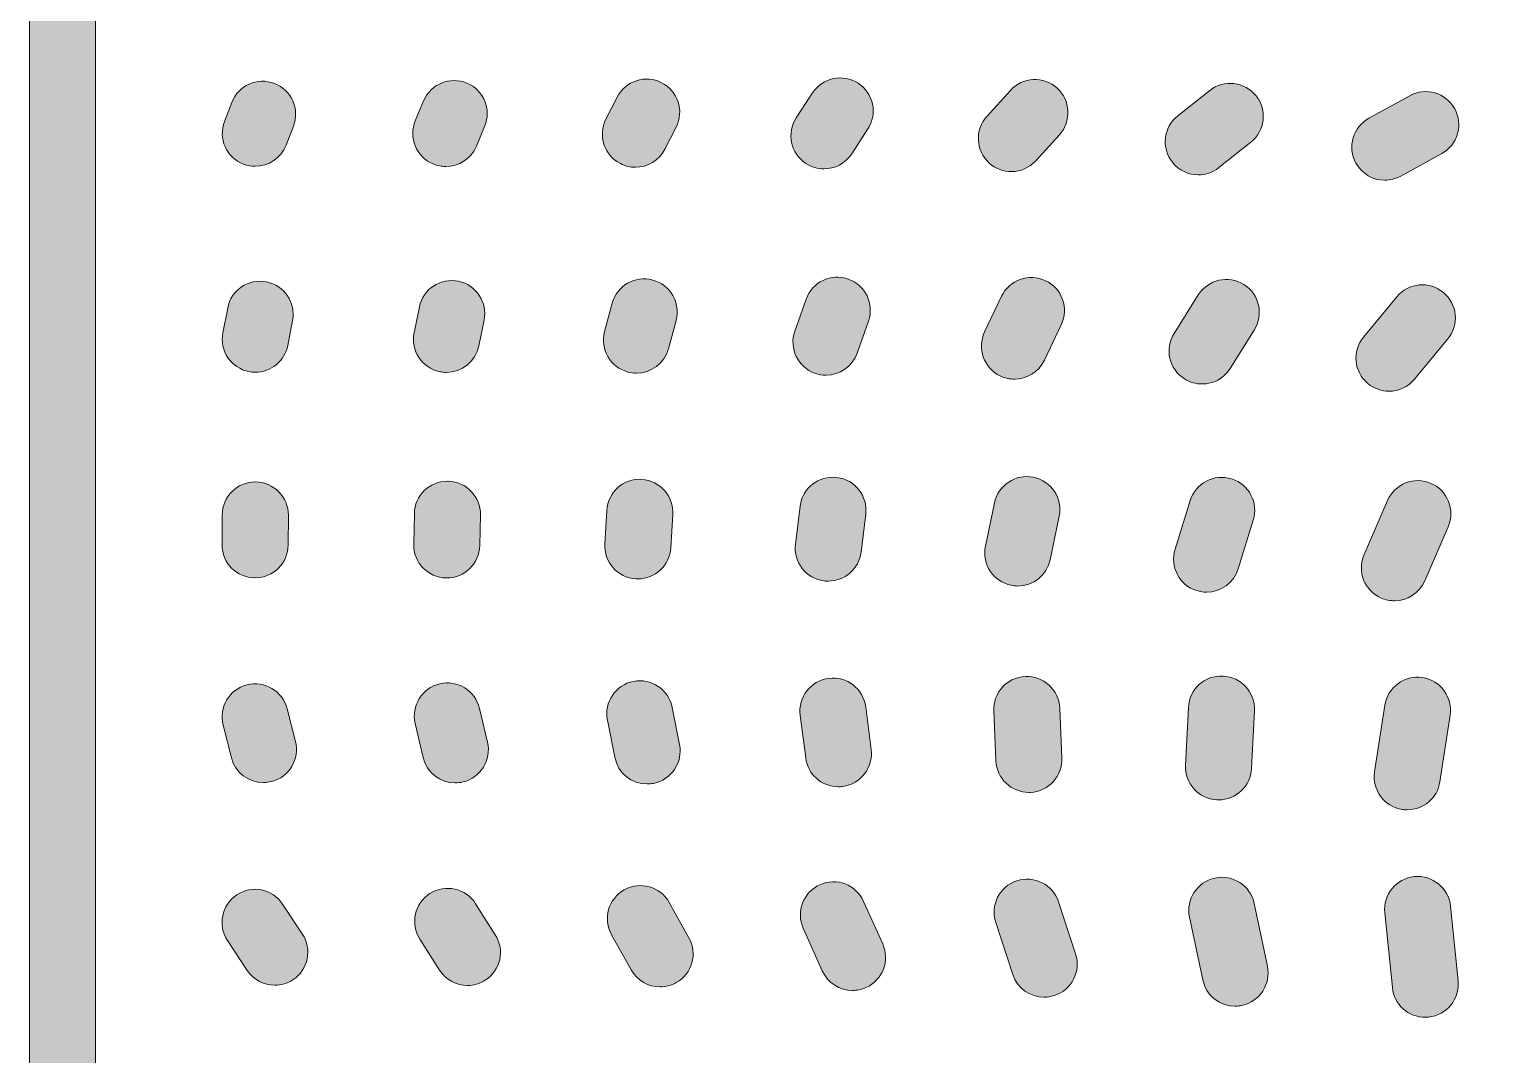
# Model space of a CAD drawing. Header units: millimetres. Extents: x 4.1 to 58.2, y -191.1 to -111.5.
# Drawn here: x 4.09 to 30.88, y -169.66 to -151.05 of the extents above; entities that cross this region are included whole.
import ezdxf

# ---------------------------------------------------------------- set-up
doc = ezdxf.new("R2010")
doc.units = ezdxf.units.MM
doc.header["$MEASUREMENT"] = 0
doc.layers.add('Layer 1', color=7, linetype='Continuous', lineweight=0)

msp = doc.modelspace()

# ---------------------------------------------------------------- hatches: boundary and pattern name
at = {"layer": 'Layer 1', "true_color": 0x006981, "transparency": 33554687}
h = msp.add_hatch(color=146, dxfattribs=at)
h.dxf.hatch_style = 2
edge = h.paths.add_edge_path()
edge.add_spline(control_points=[(5.286, -189.875), (5.286, -189.875), (57.014, -189.875), (57.014, -189.875), (57.014, -189.875), (57.014, -112.748), (57.014, -112.748), (57.014, -112.748), (5.286, -112.748), (5.286, -112.748), (5.286, -112.748), (5.286, -189.875), (5.286, -189.875)], knot_values=[0, 0, 0, 0, 1, 1, 1, 2, 2, 2, 3, 3, 3, 4, 4, 4, 4], degree=3, periodic=0)
edge = h.paths.add_edge_path()
edge.add_spline(control_points=[(57.614, -191.075), (57.614, -191.075), (4.686, -191.075), (4.686, -191.075), (4.355, -191.075), (4.086, -190.806), (4.086, -190.475), (4.086, -190.475), (4.086, -112.148), (4.086, -112.148), (4.086, -111.816), (4.355, -111.548), (4.686, -111.548), (4.686, -111.548), (57.614, -111.548), (57.614, -111.548), (57.945, -111.548), (58.214, -111.816), (58.214, -112.148), (58.214, -112.148), (58.214, -190.475), (58.214, -190.475), (58.214, -190.806), (57.945, -191.075), (57.614, -191.075)], knot_values=[0, 0, 0, 0, 1, 1, 1, 2, 2, 2, 3, 3, 3, 4, 4, 4, 5, 5, 5, 6, 6, 6, 7, 7, 7, 8, 8, 8, 8], degree=3, periodic=0)
h = msp.add_hatch(color=146, dxfattribs=at)
h.dxf.hatch_style = 2
edge = h.paths.add_edge_path()
edge.add_spline(control_points=[(8.185, -153.536), (8.114, -153.536), (8.041, -153.523), (7.97, -153.496), (7.661, -153.377), (7.507, -153.03), (7.626, -152.721), (7.626, -152.721), (7.758, -152.377), (7.758, -152.377), (7.877, -152.068), (8.223, -151.912), (8.533, -152.032), (8.843, -152.151), (8.997, -152.499), (8.878, -152.808), (8.878, -152.808), (8.746, -153.151), (8.746, -153.151), (8.654, -153.39), (8.426, -153.536), (8.185, -153.536)], knot_values=[0, 0, 0, 0, 1, 1, 1, 2, 2, 2, 3, 3, 3, 4, 4, 4, 5, 5, 5, 6, 6, 6, 7, 7, 7, 7], degree=3, periodic=0)
h = msp.add_hatch(color=146, dxfattribs=at)
h.dxf.hatch_style = 2
edge = h.paths.add_edge_path()
edge.add_spline(control_points=[(11.645, -153.539), (11.568, -153.539), (11.489, -153.524), (11.413, -153.493), (11.108, -153.365), (10.963, -153.014), (11.091, -152.708), (11.091, -152.708), (11.242, -152.348), (11.242, -152.348), (11.37, -152.042), (11.721, -151.897), (12.027, -152.026), (12.332, -152.154), (12.477, -152.505), (12.349, -152.811), (12.349, -152.811), (12.199, -153.171), (12.199, -153.171), (12.102, -153.401), (11.879, -153.539), (11.645, -153.539)], knot_values=[0, 0, 0, 0, 1, 1, 1, 2, 2, 2, 3, 3, 3, 4, 4, 4, 5, 5, 5, 6, 6, 6, 7, 7, 7, 7], degree=3, periodic=0)
h = msp.add_hatch(color=146, dxfattribs=at)
h.dxf.hatch_style = 2
edge = h.paths.add_edge_path()
edge.add_spline(control_points=[(15.086, -153.553), (14.994, -153.553), (14.901, -153.532), (14.814, -153.488), (14.519, -153.337), (14.401, -152.976), (14.552, -152.681), (14.552, -152.681), (14.756, -152.28), (14.756, -152.28), (14.907, -151.985), (15.268, -151.867), (15.563, -152.018), (15.858, -152.168), (15.976, -152.53), (15.825, -152.825), (15.825, -152.825), (15.621, -153.226), (15.621, -153.226), (15.515, -153.434), (15.304, -153.553), (15.086, -153.553)], knot_values=[0, 0, 0, 0, 1, 1, 1, 2, 2, 2, 3, 3, 3, 4, 4, 4, 5, 5, 5, 6, 6, 6, 7, 7, 7, 7], degree=3, periodic=0)
h = msp.add_hatch(color=146, dxfattribs=at)
h.dxf.hatch_style = 2
edge = h.paths.add_edge_path()
edge.add_spline(control_points=[(18.509, -153.583), (18.397, -153.583), (18.283, -153.551), (18.182, -153.485), (17.905, -153.304), (17.826, -152.933), (18.007, -152.655), (18.007, -152.655), (18.302, -152.203), (18.302, -152.203), (18.483, -151.926), (18.855, -151.848), (19.132, -152.028), (19.41, -152.209), (19.488, -152.581), (19.307, -152.858), (19.307, -152.858), (19.013, -153.31), (19.013, -153.31), (18.898, -153.487), (18.705, -153.583), (18.509, -153.583)], knot_values=[0, 0, 0, 0, 1, 1, 1, 2, 2, 2, 3, 3, 3, 4, 4, 4, 5, 5, 5, 6, 6, 6, 7, 7, 7, 7], degree=3, periodic=0)
h = msp.add_hatch(color=146, dxfattribs=at)
h.dxf.hatch_style = 2
edge = h.paths.add_edge_path()
edge.add_spline(control_points=[(21.912, -153.632), (21.769, -153.632), (21.625, -153.581), (21.51, -153.477), (21.264, -153.254), (21.245, -152.875), (21.467, -152.629), (21.467, -152.629), (21.894, -152.157), (21.894, -152.157), (22.117, -151.912), (22.496, -151.893), (22.742, -152.115), (22.988, -152.338), (23.006, -152.717), (22.784, -152.963), (22.784, -152.963), (22.357, -153.435), (22.357, -153.435), (22.239, -153.565), (22.076, -153.632), (21.912, -153.632)], knot_values=[0, 0, 0, 0, 1, 1, 1, 2, 2, 2, 3, 3, 3, 4, 4, 4, 5, 5, 5, 6, 6, 6, 7, 7, 7, 7], degree=3, periodic=0)
h = msp.add_hatch(color=146, dxfattribs=at)
h.dxf.hatch_style = 2
edge = h.paths.add_edge_path()
edge.add_spline(control_points=[(25.306, -153.691), (25.129, -153.691), (24.954, -153.613), (24.835, -153.464), (24.63, -153.204), (24.673, -152.826), (24.933, -152.62), (24.933, -152.62), (25.513, -152.161), (25.513, -152.161), (25.772, -151.955), (26.149, -151.999), (26.356, -152.258), (26.562, -152.518), (26.518, -152.896), (26.258, -153.101), (26.258, -153.101), (25.678, -153.561), (25.678, -153.561), (25.568, -153.649), (25.437, -153.691), (25.306, -153.691)], knot_values=[0, 0, 0, 0, 1, 1, 1, 2, 2, 2, 3, 3, 3, 4, 4, 4, 5, 5, 5, 6, 6, 6, 7, 7, 7, 7], degree=3, periodic=0)
h = msp.add_hatch(color=146, dxfattribs=at)
h.dxf.hatch_style = 2
edge = h.paths.add_edge_path()
edge.add_spline(control_points=[(28.694, -153.789), (28.483, -153.789), (28.278, -153.676), (28.168, -153.478), (28.008, -153.188), (28.114, -152.823), (28.404, -152.663), (28.404, -152.663), (29.146, -152.254), (29.146, -152.254), (29.437, -152.094), (29.802, -152.2), (29.961, -152.49), (30.121, -152.78), (30.016, -153.145), (29.725, -153.305), (29.725, -153.305), (28.983, -153.714), (28.983, -153.714), (28.891, -153.765), (28.792, -153.789), (28.694, -153.789)], knot_values=[0, 0, 0, 0, 1, 1, 1, 2, 2, 2, 3, 3, 3, 4, 4, 4, 5, 5, 5, 6, 6, 6, 7, 7, 7, 7], degree=3, periodic=0)
h = msp.add_hatch(color=146, dxfattribs=at)
h.dxf.hatch_style = 2
edge = h.paths.add_edge_path()
edge.add_spline(control_points=[(8.186, -157.276), (8.149, -157.276), (8.11, -157.272), (8.072, -157.265), (7.747, -157.202), (7.534, -156.888), (7.596, -156.562), (7.596, -156.562), (7.684, -156.11), (7.684, -156.11), (7.746, -155.784), (8.061, -155.57), (8.386, -155.635), (8.712, -155.697), (8.925, -156.012), (8.862, -156.337), (8.862, -156.337), (8.775, -156.789), (8.775, -156.789), (8.719, -157.076), (8.468, -157.276), (8.186, -157.276)], knot_values=[0, 0, 0, 0, 1, 1, 1, 2, 2, 2, 3, 3, 3, 4, 4, 4, 5, 5, 5, 6, 6, 6, 7, 7, 7, 7], degree=3, periodic=0)
h = msp.add_hatch(color=146, dxfattribs=at)
h.dxf.hatch_style = 2
edge = h.paths.add_edge_path()
edge.add_spline(control_points=[(11.656, -157.279), (11.616, -157.279), (11.575, -157.274), (11.534, -157.266), (11.21, -157.199), (11.001, -156.882), (11.068, -156.558), (11.068, -156.558), (11.164, -156.09), (11.164, -156.09), (11.231, -155.765), (11.549, -155.558), (11.872, -155.623), (12.197, -155.69), (12.406, -156.007), (12.339, -156.332), (12.339, -156.332), (12.243, -156.799), (12.243, -156.799), (12.185, -157.083), (11.935, -157.279), (11.656, -157.279)], knot_values=[0, 0, 0, 0, 1, 1, 1, 2, 2, 2, 3, 3, 3, 4, 4, 4, 5, 5, 5, 6, 6, 6, 7, 7, 7, 7], degree=3, periodic=0)
h = msp.add_hatch(color=146, dxfattribs=at)
h.dxf.hatch_style = 2
edge = h.paths.add_edge_path()
edge.add_spline(control_points=[(15.107, -157.293), (15.056, -157.293), (15.003, -157.286), (14.951, -157.272), (14.631, -157.186), (14.441, -156.856), (14.528, -156.536), (14.528, -156.536), (14.666, -156.024), (14.666, -156.024), (14.752, -155.704), (15.081, -155.514), (15.402, -155.601), (15.722, -155.687), (15.911, -156.016), (15.825, -156.336), (15.825, -156.336), (15.686, -156.849), (15.686, -156.849), (15.614, -157.116), (15.372, -157.293), (15.107, -157.293)], knot_values=[0, 0, 0, 0, 1, 1, 1, 2, 2, 2, 3, 3, 3, 4, 4, 4, 5, 5, 5, 6, 6, 6, 7, 7, 7, 7], degree=3, periodic=0)
h = msp.add_hatch(color=146, dxfattribs=at)
h.dxf.hatch_style = 2
edge = h.paths.add_edge_path()
edge.add_spline(control_points=[(18.547, -157.329), (18.481, -157.329), (18.413, -157.318), (18.347, -157.295), (18.035, -157.185), (17.871, -156.842), (17.981, -156.529), (17.981, -156.529), (18.186, -155.95), (18.186, -155.95), (18.296, -155.637), (18.639, -155.473), (18.951, -155.584), (19.264, -155.694), (19.428, -156.037), (19.317, -156.349), (19.317, -156.349), (19.113, -156.929), (19.113, -156.929), (19.026, -157.175), (18.794, -157.329), (18.547, -157.329)], knot_values=[0, 0, 0, 0, 1, 1, 1, 2, 2, 2, 3, 3, 3, 4, 4, 4, 5, 5, 5, 6, 6, 6, 7, 7, 7, 7], degree=3, periodic=0)
h = msp.add_hatch(color=146, dxfattribs=at)
h.dxf.hatch_style = 2
edge = h.paths.add_edge_path()
edge.add_spline(control_points=[(21.968, -157.401), (21.882, -157.401), (21.794, -157.383), (21.711, -157.343), (21.412, -157.201), (21.284, -156.843), (21.426, -156.544), (21.426, -156.544), (21.733, -155.897), (21.733, -155.897), (21.876, -155.598), (22.233, -155.471), (22.533, -155.613), (22.832, -155.754), (22.96, -156.112), (22.818, -156.412), (22.818, -156.412), (22.511, -157.058), (22.511, -157.058), (22.408, -157.275), (22.193, -157.401), (21.968, -157.401)], knot_values=[0, 0, 0, 0, 1, 1, 1, 2, 2, 2, 3, 3, 3, 4, 4, 4, 5, 5, 5, 6, 6, 6, 7, 7, 7, 7], degree=3, periodic=0)
h = msp.add_hatch(color=146, dxfattribs=at)
h.dxf.hatch_style = 2
edge = h.paths.add_edge_path()
edge.add_spline(control_points=[(25.375, -157.489), (25.265, -157.489), (25.155, -157.46), (25.056, -157.397), (24.775, -157.221), (24.691, -156.851), (24.867, -156.57), (24.867, -156.57), (25.306, -155.871), (25.306, -155.871), (25.483, -155.591), (25.853, -155.506), (26.133, -155.682), (26.414, -155.859), (26.499, -156.229), (26.322, -156.51), (26.322, -156.51), (25.883, -157.209), (25.883, -157.209), (25.769, -157.39), (25.574, -157.489), (25.375, -157.489)], knot_values=[0, 0, 0, 0, 1, 1, 1, 2, 2, 2, 3, 3, 3, 4, 4, 4, 5, 5, 5, 6, 6, 6, 7, 7, 7, 7], degree=3, periodic=0)
h = msp.add_hatch(color=146, dxfattribs=at)
h.dxf.hatch_style = 2
edge = h.paths.add_edge_path()
edge.add_spline(control_points=[(28.768, -157.62), (28.634, -157.62), (28.498, -157.575), (28.386, -157.482), (28.131, -157.271), (28.095, -156.893), (28.306, -156.637), (28.306, -156.637), (28.911, -155.906), (28.911, -155.906), (29.122, -155.651), (29.501, -155.615), (29.755, -155.826), (30.011, -156.037), (30.047, -156.415), (29.836, -156.671), (29.836, -156.671), (29.231, -157.402), (29.231, -157.402), (29.112, -157.546), (28.941, -157.62), (28.768, -157.62)], knot_values=[0, 0, 0, 0, 1, 1, 1, 2, 2, 2, 3, 3, 3, 4, 4, 4, 5, 5, 5, 6, 6, 6, 7, 7, 7, 7], degree=3, periodic=0)
h = msp.add_hatch(color=146, dxfattribs=at)
h.dxf.hatch_style = 2
edge = h.paths.add_edge_path()
edge.add_spline(control_points=[(18.588, -161.069), (18.564, -161.069), (18.539, -161.068), (18.515, -161.065), (18.186, -161.024), (17.952, -160.725), (17.992, -160.396), (17.992, -160.396), (18.077, -159.708), (18.077, -159.708), (18.117, -159.379), (18.415, -159.149), (18.745, -159.186), (19.074, -159.226), (19.308, -159.525), (19.268, -159.854), (19.268, -159.854), (19.183, -160.542), (19.183, -160.542), (19.146, -160.846), (18.887, -161.069), (18.588, -161.069)], knot_values=[0, 0, 0, 0, 1, 1, 1, 2, 2, 2, 3, 3, 3, 4, 4, 4, 5, 5, 5, 6, 6, 6, 7, 7, 7, 7], degree=3, periodic=0)
h = msp.add_hatch(color=146, dxfattribs=at)
h.dxf.hatch_style = 2
edge = h.paths.add_edge_path()
edge.add_spline(control_points=[(22.031, -161.158), (21.99, -161.158), (21.949, -161.154), (21.908, -161.145), (21.584, -161.078), (21.375, -160.761), (21.442, -160.436), (21.442, -160.436), (21.605, -159.649), (21.605, -159.649), (21.673, -159.325), (21.991, -159.116), (22.315, -159.183), (22.639, -159.251), (22.848, -159.568), (22.781, -159.892), (22.781, -159.892), (22.618, -160.68), (22.618, -160.68), (22.559, -160.963), (22.309, -161.158), (22.031, -161.158)], knot_values=[0, 0, 0, 0, 1, 1, 1, 2, 2, 2, 3, 3, 3, 4, 4, 4, 5, 5, 5, 6, 6, 6, 7, 7, 7, 7], degree=3, periodic=0)
h = msp.add_hatch(color=146, dxfattribs=at)
h.dxf.hatch_style = 2
edge = h.paths.add_edge_path()
edge.add_spline(control_points=[(25.457, -161.269), (25.398, -161.269), (25.339, -161.26), (25.279, -161.242), (24.963, -161.144), (24.786, -160.807), (24.884, -160.491), (24.884, -160.491), (25.158, -159.607), (25.158, -159.607), (25.257, -159.291), (25.593, -159.113), (25.91, -159.212), (26.226, -159.31), (26.403, -159.646), (26.305, -159.963), (26.305, -159.963), (26.03, -160.847), (26.03, -160.847), (25.95, -161.104), (25.713, -161.269), (25.457, -161.269)], knot_values=[0, 0, 0, 0, 1, 1, 1, 2, 2, 2, 3, 3, 3, 4, 4, 4, 5, 5, 5, 6, 6, 6, 7, 7, 7, 7], degree=3, periodic=0)
h = msp.add_hatch(color=146, dxfattribs=at)
h.dxf.hatch_style = 2
edge = h.paths.add_edge_path()
edge.add_spline(control_points=[(28.866, -161.425), (28.787, -161.425), (28.706, -161.41), (28.628, -161.376), (28.324, -161.244), (28.184, -160.891), (28.316, -160.587), (28.316, -160.587), (28.741, -159.606), (28.741, -159.606), (28.873, -159.302), (29.226, -159.162), (29.53, -159.294), (29.834, -159.426), (29.974, -159.779), (29.842, -160.084), (29.842, -160.084), (29.417, -161.064), (29.417, -161.064), (29.319, -161.29), (29.098, -161.425), (28.866, -161.425)], knot_values=[0, 0, 0, 0, 1, 1, 1, 2, 2, 2, 3, 3, 3, 4, 4, 4, 5, 5, 5, 6, 6, 6, 7, 7, 7, 7], degree=3, periodic=0)
h = msp.add_hatch(color=146, dxfattribs=at)
h.dxf.hatch_style = 2
edge = h.paths.add_edge_path()
edge.add_spline(control_points=[(8.182, -161.009), (8.181, -161.009), (8.18, -161.009), (8.179, -161.009), (7.848, -161.007), (7.581, -160.737), (7.582, -160.406), (7.582, -160.406), (7.586, -159.865), (7.586, -159.865), (7.587, -159.535), (7.856, -159.268), (8.186, -159.268), (8.187, -159.268), (8.188, -159.268), (8.189, -159.268), (8.52, -159.27), (8.787, -159.54), (8.786, -159.872), (8.786, -159.872), (8.782, -160.413), (8.782, -160.413), (8.781, -160.743), (8.512, -161.009), (8.182, -161.009)], knot_values=[0, 0, 0, 0, 1, 1, 1, 2, 2, 2, 3, 3, 3, 4, 4, 4, 5, 5, 5, 6, 6, 6, 7, 7, 7, 8, 8, 8, 8], degree=3, periodic=0)
h = msp.add_hatch(color=146, dxfattribs=at)
h.dxf.hatch_style = 2
edge = h.paths.add_edge_path()
edge.add_spline(control_points=[(11.661, -161.012), (11.657, -161.012), (11.653, -161.011), (11.648, -161.011), (11.317, -161.004), (11.054, -160.73), (11.061, -160.399), (11.061, -160.399), (11.073, -159.842), (11.073, -159.842), (11.08, -159.515), (11.347, -159.254), (11.673, -159.254), (11.677, -159.254), (11.681, -159.255), (11.686, -159.255), (12.017, -159.262), (12.28, -159.536), (12.273, -159.867), (12.273, -159.867), (12.261, -160.424), (12.261, -160.424), (12.254, -160.751), (11.987, -161.012), (11.661, -161.012)], knot_values=[0, 0, 0, 0, 1, 1, 1, 2, 2, 2, 3, 3, 3, 4, 4, 4, 5, 5, 5, 6, 6, 6, 7, 7, 7, 8, 8, 8, 8], degree=3, periodic=0)
h = msp.add_hatch(color=146, dxfattribs=at)
h.dxf.hatch_style = 2
edge = h.paths.add_edge_path()
edge.add_spline(control_points=[(15.131, -161.029), (15.119, -161.029), (15.107, -161.028), (15.095, -161.027), (14.764, -161.008), (14.512, -160.723), (14.531, -160.393), (14.531, -160.393), (14.568, -159.785), (14.568, -159.785), (14.588, -159.454), (14.87, -159.195), (15.203, -159.222), (15.533, -159.242), (15.785, -159.526), (15.766, -159.857), (15.766, -159.857), (15.729, -160.464), (15.729, -160.464), (15.71, -160.783), (15.446, -161.029), (15.131, -161.029)], knot_values=[0, 0, 0, 0, 1, 1, 1, 2, 2, 2, 3, 3, 3, 4, 4, 4, 5, 5, 5, 6, 6, 6, 7, 7, 7, 7], degree=3, periodic=0)
h = msp.add_hatch(color=146, dxfattribs=at)
h.dxf.hatch_style = 2
edge = h.paths.add_edge_path()
edge.add_spline(control_points=[(8.332, -164.727), (8.064, -164.727), (7.82, -164.546), (7.751, -164.275), (7.751, -164.275), (7.6, -163.683), (7.6, -163.683), (7.518, -163.362), (7.712, -163.035), (8.033, -162.953), (8.355, -162.873), (8.681, -163.065), (8.762, -163.386), (8.762, -163.386), (8.913, -163.978), (8.913, -163.978), (8.995, -164.299), (8.801, -164.626), (8.48, -164.708), (8.43, -164.72), (8.381, -164.727), (8.332, -164.727)], knot_values=[0, 0, 0, 0, 1, 1, 1, 2, 2, 2, 3, 3, 3, 4, 4, 4, 5, 5, 5, 6, 6, 6, 7, 7, 7, 7], degree=3, periodic=0)
h = msp.add_hatch(color=146, dxfattribs=at)
h.dxf.hatch_style = 2
edge = h.paths.add_edge_path()
edge.add_spline(control_points=[(11.817, -164.732), (11.545, -164.732), (11.298, -164.546), (11.233, -164.269), (11.233, -164.269), (11.088, -163.655), (11.088, -163.655), (11.012, -163.333), (11.212, -163.01), (11.535, -162.933), (11.856, -162.856), (12.18, -163.057), (12.256, -163.38), (12.256, -163.38), (12.401, -163.994), (12.401, -163.994), (12.477, -164.316), (12.277, -164.639), (11.955, -164.716), (11.909, -164.727), (11.862, -164.732), (11.817, -164.732)], knot_values=[0, 0, 0, 0, 1, 1, 1, 2, 2, 2, 3, 3, 3, 4, 4, 4, 5, 5, 5, 6, 6, 6, 7, 7, 7, 7], degree=3, periodic=0)
h = msp.add_hatch(color=146, dxfattribs=at)
h.dxf.hatch_style = 2
edge = h.paths.add_edge_path()
edge.add_spline(control_points=[(15.299, -164.752), (15.018, -164.752), (14.767, -164.554), (14.711, -164.268), (14.711, -164.268), (14.578, -163.593), (14.578, -163.593), (14.514, -163.268), (14.725, -162.953), (15.05, -162.889), (15.376, -162.827), (15.691, -163.036), (15.755, -163.361), (15.755, -163.361), (15.888, -164.036), (15.888, -164.036), (15.952, -164.361), (15.741, -164.677), (15.416, -164.741), (15.376, -164.748), (15.337, -164.752), (15.299, -164.752)], knot_values=[0, 0, 0, 0, 1, 1, 1, 2, 2, 2, 3, 3, 3, 4, 4, 4, 5, 5, 5, 6, 6, 6, 7, 7, 7, 7], degree=3, periodic=0)
h = msp.add_hatch(color=146, dxfattribs=at)
h.dxf.hatch_style = 2
edge = h.paths.add_edge_path()
edge.add_spline(control_points=[(18.772, -164.803), (18.475, -164.803), (18.217, -164.582), (18.178, -164.28), (18.178, -164.28), (18.078, -163.506), (18.078, -163.506), (18.035, -163.178), (18.267, -162.877), (18.596, -162.835), (18.925, -162.791), (19.225, -163.024), (19.268, -163.353), (19.268, -163.353), (19.368, -164.126), (19.368, -164.126), (19.41, -164.455), (19.178, -164.755), (18.849, -164.798), (18.823, -164.801), (18.797, -164.803), (18.772, -164.803)], knot_values=[0, 0, 0, 0, 1, 1, 1, 2, 2, 2, 3, 3, 3, 4, 4, 4, 5, 5, 5, 6, 6, 6, 7, 7, 7, 7], degree=3, periodic=0)
h = msp.add_hatch(color=146, dxfattribs=at)
h.dxf.hatch_style = 2
edge = h.paths.add_edge_path()
edge.add_spline(control_points=[(22.23, -164.905), (21.911, -164.905), (21.645, -164.653), (21.631, -164.331), (21.631, -164.331), (21.592, -163.426), (21.592, -163.426), (21.578, -163.095), (21.835, -162.815), (22.166, -162.801), (22.494, -162.784), (22.777, -163.043), (22.791, -163.374), (22.791, -163.374), (22.83, -164.279), (22.83, -164.279), (22.844, -164.61), (22.588, -164.89), (22.257, -164.904), (22.248, -164.905), (22.239, -164.905), (22.23, -164.905)], knot_values=[0, 0, 0, 0, 1, 1, 1, 2, 2, 2, 3, 3, 3, 4, 4, 4, 5, 5, 5, 6, 6, 6, 7, 7, 7, 7], degree=3, periodic=0)
h = msp.add_hatch(color=146, dxfattribs=at)
h.dxf.hatch_style = 2
edge = h.paths.add_edge_path()
edge.add_spline(control_points=[(25.674, -165.042), (25.664, -165.042), (25.654, -165.042), (25.644, -165.041), (25.313, -165.025), (25.058, -164.743), (25.074, -164.413), (25.074, -164.413), (25.126, -163.363), (25.126, -163.363), (25.142, -163.031), (25.421, -162.776), (25.755, -162.792), (26.085, -162.809), (26.341, -163.09), (26.324, -163.421), (26.324, -163.421), (26.273, -164.471), (26.273, -164.471), (26.257, -164.792), (25.992, -165.042), (25.674, -165.042)], knot_values=[0, 0, 0, 0, 1, 1, 1, 2, 2, 2, 3, 3, 3, 4, 4, 4, 5, 5, 5, 6, 6, 6, 7, 7, 7, 7], degree=3, periodic=0)
h = msp.add_hatch(color=146, dxfattribs=at)
h.dxf.hatch_style = 2
edge = h.paths.add_edge_path()
edge.add_spline(control_points=[(29.101, -165.221), (29.071, -165.221), (29.04, -165.219), (29.009, -165.214), (28.682, -165.164), (28.457, -164.858), (28.507, -164.531), (28.507, -164.531), (28.691, -163.324), (28.691, -163.324), (28.741, -162.996), (29.046, -162.772), (29.374, -162.821), (29.702, -162.871), (29.927, -163.177), (29.877, -163.505), (29.877, -163.505), (29.693, -164.712), (29.693, -164.712), (29.648, -165.009), (29.392, -165.221), (29.101, -165.221)], knot_values=[0, 0, 0, 0, 1, 1, 1, 2, 2, 2, 3, 3, 3, 4, 4, 4, 5, 5, 5, 6, 6, 6, 7, 7, 7, 7], degree=3, periodic=0)
h = msp.add_hatch(color=146, dxfattribs=at)
h.dxf.hatch_style = 2
edge = h.paths.add_edge_path()
edge.add_spline(control_points=[(22.508, -168.624), (22.255, -168.624), (22.021, -168.463), (21.938, -168.21), (21.938, -168.21), (21.629, -167.267), (21.629, -167.267), (21.525, -166.952), (21.697, -166.613), (22.012, -166.51), (22.326, -166.407), (22.666, -166.579), (22.769, -166.894), (22.769, -166.894), (23.078, -167.837), (23.078, -167.837), (23.181, -168.152), (23.01, -168.49), (22.695, -168.594), (22.633, -168.614), (22.57, -168.624), (22.508, -168.624)], knot_values=[0, 0, 0, 0, 1, 1, 1, 2, 2, 2, 3, 3, 3, 4, 4, 4, 5, 5, 5, 6, 6, 6, 7, 7, 7, 7], degree=3, periodic=0)
h = msp.add_hatch(color=146, dxfattribs=at)
h.dxf.hatch_style = 2
edge = h.paths.add_edge_path()
edge.add_spline(control_points=[(25.972, -168.787), (25.695, -168.787), (25.445, -168.593), (25.386, -168.31), (25.386, -168.31), (25.146, -167.17), (25.146, -167.17), (25.078, -166.846), (25.286, -166.528), (25.61, -166.46), (25.933, -166.391), (26.253, -166.599), (26.321, -166.923), (26.321, -166.923), (26.56, -168.063), (26.56, -168.063), (26.628, -168.387), (26.421, -168.706), (26.096, -168.774), (26.055, -168.782), (26.013, -168.787), (25.972, -168.787)], knot_values=[0, 0, 0, 0, 1, 1, 1, 2, 2, 2, 3, 3, 3, 4, 4, 4, 5, 5, 5, 6, 6, 6, 7, 7, 7, 7], degree=3, periodic=0)
h = msp.add_hatch(color=146, dxfattribs=at)
h.dxf.hatch_style = 2
edge = h.paths.add_edge_path()
edge.add_spline(control_points=[(29.425, -168.988), (29.121, -168.988), (28.86, -168.758), (28.829, -168.449), (28.829, -168.449), (28.692, -167.092), (28.692, -167.092), (28.658, -166.762), (28.899, -166.468), (29.228, -166.435), (29.558, -166.402), (29.852, -166.642), (29.886, -166.971), (29.886, -166.971), (30.023, -168.328), (30.023, -168.328), (30.056, -168.658), (29.816, -168.952), (29.486, -168.985), (29.465, -168.987), (29.445, -168.988), (29.425, -168.988)], knot_values=[0, 0, 0, 0, 1, 1, 1, 2, 2, 2, 3, 3, 3, 4, 4, 4, 5, 5, 5, 6, 6, 6, 7, 7, 7, 7], degree=3, periodic=0)
h = msp.add_hatch(color=146, dxfattribs=at)
h.dxf.hatch_style = 2
edge = h.paths.add_edge_path()
edge.add_spline(control_points=[(8.539, -168.406), (8.345, -168.406), (8.154, -168.311), (8.038, -168.137), (8.038, -168.137), (7.68, -167.596), (7.68, -167.596), (7.498, -167.32), (7.574, -166.947), (7.85, -166.764), (8.126, -166.582), (8.499, -166.658), (8.681, -166.934), (8.681, -166.934), (9.039, -167.475), (9.039, -167.475), (9.222, -167.751), (9.146, -168.123), (8.87, -168.306), (8.768, -168.374), (8.653, -168.406), (8.539, -168.406)], knot_values=[0, 0, 0, 0, 1, 1, 1, 2, 2, 2, 3, 3, 3, 4, 4, 4, 5, 5, 5, 6, 6, 6, 7, 7, 7, 7], degree=3, periodic=0)
h = msp.add_hatch(color=146, dxfattribs=at)
h.dxf.hatch_style = 2
edge = h.paths.add_edge_path()
edge.add_spline(control_points=[(12.038, -168.411), (11.839, -168.411), (11.645, -168.312), (11.531, -168.132), (11.531, -168.132), (11.173, -167.569), (11.173, -167.569), (10.995, -167.289), (11.078, -166.919), (11.357, -166.741), (11.637, -166.563), (12.008, -166.646), (12.186, -166.926), (12.186, -166.926), (12.543, -167.489), (12.543, -167.489), (12.721, -167.769), (12.638, -168.139), (12.359, -168.317), (12.259, -168.38), (12.148, -168.411), (12.038, -168.411)], knot_values=[0, 0, 0, 0, 1, 1, 1, 2, 2, 2, 3, 3, 3, 4, 4, 4, 5, 5, 5, 6, 6, 6, 7, 7, 7, 7], degree=3, periodic=0)
h = msp.add_hatch(color=146, dxfattribs=at)
h.dxf.hatch_style = 2
edge = h.paths.add_edge_path()
edge.add_spline(control_points=[(15.536, -168.437), (15.326, -168.437), (15.122, -168.326), (15.012, -168.13), (15.012, -168.13), (14.654, -167.49), (14.654, -167.49), (14.492, -167.201), (14.596, -166.835), (14.885, -166.674), (15.174, -166.512), (15.54, -166.615), (15.701, -166.905), (15.701, -166.905), (16.059, -167.544), (16.059, -167.544), (16.221, -167.833), (16.117, -168.199), (15.828, -168.36), (15.735, -168.412), (15.635, -168.437), (15.536, -168.437)], knot_values=[0, 0, 0, 0, 1, 1, 1, 2, 2, 2, 3, 3, 3, 4, 4, 4, 5, 5, 5, 6, 6, 6, 7, 7, 7, 7], degree=3, periodic=0)
h = msp.add_hatch(color=146, dxfattribs=at)
h.dxf.hatch_style = 2
edge = h.paths.add_edge_path()
edge.add_spline(control_points=[(19.028, -168.502), (18.799, -168.502), (18.58, -168.37), (18.48, -168.147), (18.48, -168.147), (18.134, -167.373), (18.134, -167.373), (17.999, -167.071), (18.135, -166.716), (18.437, -166.581), (18.739, -166.445), (19.094, -166.581), (19.23, -166.884), (19.23, -166.884), (19.576, -167.657), (19.576, -167.657), (19.711, -167.959), (19.575, -168.314), (19.273, -168.45), (19.193, -168.485), (19.11, -168.502), (19.028, -168.502)], knot_values=[0, 0, 0, 0, 1, 1, 1, 2, 2, 2, 3, 3, 3, 4, 4, 4, 5, 5, 5, 6, 6, 6, 7, 7, 7, 7], degree=3, periodic=0)

# ---------------------------------------------------------------- linework, layer by layer
at = {"layer": 'Layer 1'}
for points, knots in [([(57.614, -191.075), (57.614, -191.075), (4.686, -191.075), (4.686, -191.075), (4.355, -191.075), (4.086, -190.806), (4.086, -190.475), (4.086, -190.475), (4.086, -112.148), (4.086, -112.148), (4.086, -111.816), (4.355, -111.548), (4.686, -111.548), (4.686, -111.548), (57.614, -111.548), (57.614, -111.548), (57.945, -111.548), (58.214, -111.816), (58.214, -112.148), (58.214, -112.148), (58.214, -190.475), (58.214, -190.475), (58.214, -190.806), (57.945, -191.075), (57.614, -191.075)], [0, 0, 0, 0, 1, 1, 1, 2, 2, 2, 3, 3, 3, 4, 4, 4, 5, 5, 5, 6, 6, 6, 7, 7, 7, 8, 8, 8, 8]), ([(5.286, -189.875), (5.286, -189.875), (57.014, -189.875), (57.014, -189.875), (57.014, -189.875), (57.014, -112.748), (57.014, -112.748), (57.014, -112.748), (5.286, -112.748), (5.286, -112.748), (5.286, -112.748), (5.286, -189.875), (5.286, -189.875)], [0, 0, 0, 0, 1, 1, 1, 2, 2, 2, 3, 3, 3, 4, 4, 4, 4]), ([(8.185, -153.536), (8.114, -153.536), (8.041, -153.523), (7.97, -153.496), (7.661, -153.377), (7.507, -153.03), (7.626, -152.721), (7.626, -152.721), (7.758, -152.377), (7.758, -152.377), (7.877, -152.068), (8.223, -151.912), (8.533, -152.032), (8.843, -152.151), (8.997, -152.499), (8.878, -152.808), (8.878, -152.808), (8.746, -153.151), (8.746, -153.151), (8.654, -153.39), (8.426, -153.536), (8.185, -153.536)], [0, 0, 0, 0, 1, 1, 1, 2, 2, 2, 3, 3, 3, 4, 4, 4, 5, 5, 5, 6, 6, 6, 7, 7, 7, 7]), ([(11.645, -153.539), (11.568, -153.539), (11.489, -153.524), (11.413, -153.493), (11.108, -153.365), (10.963, -153.014), (11.091, -152.708), (11.091, -152.708), (11.242, -152.348), (11.242, -152.348), (11.37, -152.042), (11.721, -151.897), (12.027, -152.026), (12.332, -152.154), (12.477, -152.505), (12.349, -152.811), (12.349, -152.811), (12.199, -153.171), (12.199, -153.171), (12.102, -153.401), (11.879, -153.539), (11.645, -153.539)], [0, 0, 0, 0, 1, 1, 1, 2, 2, 2, 3, 3, 3, 4, 4, 4, 5, 5, 5, 6, 6, 6, 7, 7, 7, 7]), ([(15.086, -153.553), (14.994, -153.553), (14.901, -153.532), (14.814, -153.488), (14.519, -153.337), (14.401, -152.976), (14.552, -152.681), (14.552, -152.681), (14.756, -152.28), (14.756, -152.28), (14.907, -151.985), (15.268, -151.867), (15.563, -152.018), (15.858, -152.168), (15.976, -152.53), (15.825, -152.825), (15.825, -152.825), (15.621, -153.226), (15.621, -153.226), (15.515, -153.434), (15.304, -153.553), (15.086, -153.553)], [0, 0, 0, 0, 1, 1, 1, 2, 2, 2, 3, 3, 3, 4, 4, 4, 5, 5, 5, 6, 6, 6, 7, 7, 7, 7]), ([(18.509, -153.583), (18.397, -153.583), (18.283, -153.551), (18.182, -153.485), (17.905, -153.304), (17.826, -152.933), (18.007, -152.655), (18.007, -152.655), (18.302, -152.203), (18.302, -152.203), (18.483, -151.926), (18.855, -151.848), (19.132, -152.028), (19.41, -152.209), (19.488, -152.581), (19.307, -152.858), (19.307, -152.858), (19.013, -153.31), (19.013, -153.31), (18.898, -153.487), (18.705, -153.583), (18.509, -153.583)], [0, 0, 0, 0, 1, 1, 1, 2, 2, 2, 3, 3, 3, 4, 4, 4, 5, 5, 5, 6, 6, 6, 7, 7, 7, 7]), ([(21.912, -153.632), (21.769, -153.632), (21.625, -153.581), (21.51, -153.477), (21.264, -153.254), (21.245, -152.875), (21.467, -152.629), (21.467, -152.629), (21.894, -152.157), (21.894, -152.157), (22.117, -151.912), (22.496, -151.893), (22.742, -152.115), (22.988, -152.338), (23.006, -152.717), (22.784, -152.963), (22.784, -152.963), (22.357, -153.435), (22.357, -153.435), (22.239, -153.565), (22.076, -153.632), (21.912, -153.632)], [0, 0, 0, 0, 1, 1, 1, 2, 2, 2, 3, 3, 3, 4, 4, 4, 5, 5, 5, 6, 6, 6, 7, 7, 7, 7]), ([(25.306, -153.691), (25.129, -153.691), (24.954, -153.613), (24.835, -153.464), (24.63, -153.204), (24.673, -152.826), (24.933, -152.62), (24.933, -152.62), (25.513, -152.161), (25.513, -152.161), (25.772, -151.955), (26.149, -151.999), (26.356, -152.258), (26.562, -152.518), (26.518, -152.896), (26.258, -153.101), (26.258, -153.101), (25.678, -153.561), (25.678, -153.561), (25.568, -153.649), (25.437, -153.691), (25.306, -153.691)], [0, 0, 0, 0, 1, 1, 1, 2, 2, 2, 3, 3, 3, 4, 4, 4, 5, 5, 5, 6, 6, 6, 7, 7, 7, 7]), ([(28.694, -153.789), (28.483, -153.789), (28.278, -153.676), (28.168, -153.478), (28.008, -153.188), (28.114, -152.823), (28.404, -152.663), (28.404, -152.663), (29.146, -152.254), (29.146, -152.254), (29.437, -152.094), (29.802, -152.2), (29.961, -152.49), (30.121, -152.78), (30.016, -153.145), (29.725, -153.305), (29.725, -153.305), (28.983, -153.714), (28.983, -153.714), (28.891, -153.765), (28.792, -153.789), (28.694, -153.789)], [0, 0, 0, 0, 1, 1, 1, 2, 2, 2, 3, 3, 3, 4, 4, 4, 5, 5, 5, 6, 6, 6, 7, 7, 7, 7]), ([(8.186, -157.276), (8.149, -157.276), (8.11, -157.272), (8.072, -157.265), (7.747, -157.202), (7.534, -156.888), (7.596, -156.562), (7.596, -156.562), (7.684, -156.11), (7.684, -156.11), (7.746, -155.784), (8.061, -155.57), (8.386, -155.635), (8.712, -155.697), (8.925, -156.012), (8.862, -156.337), (8.862, -156.337), (8.775, -156.789), (8.775, -156.789), (8.719, -157.076), (8.468, -157.276), (8.186, -157.276)], [0, 0, 0, 0, 1, 1, 1, 2, 2, 2, 3, 3, 3, 4, 4, 4, 5, 5, 5, 6, 6, 6, 7, 7, 7, 7]), ([(11.656, -157.279), (11.616, -157.279), (11.575, -157.274), (11.534, -157.266), (11.21, -157.199), (11.001, -156.882), (11.068, -156.558), (11.068, -156.558), (11.164, -156.09), (11.164, -156.09), (11.231, -155.765), (11.549, -155.558), (11.872, -155.623), (12.197, -155.69), (12.406, -156.007), (12.339, -156.332), (12.339, -156.332), (12.243, -156.799), (12.243, -156.799), (12.185, -157.083), (11.935, -157.279), (11.656, -157.279)], [0, 0, 0, 0, 1, 1, 1, 2, 2, 2, 3, 3, 3, 4, 4, 4, 5, 5, 5, 6, 6, 6, 7, 7, 7, 7]), ([(15.107, -157.293), (15.056, -157.293), (15.003, -157.286), (14.951, -157.272), (14.631, -157.186), (14.441, -156.856), (14.528, -156.536), (14.528, -156.536), (14.666, -156.024), (14.666, -156.024), (14.752, -155.704), (15.081, -155.514), (15.402, -155.601), (15.722, -155.687), (15.911, -156.016), (15.825, -156.336), (15.825, -156.336), (15.686, -156.849), (15.686, -156.849), (15.614, -157.116), (15.372, -157.293), (15.107, -157.293)], [0, 0, 0, 0, 1, 1, 1, 2, 2, 2, 3, 3, 3, 4, 4, 4, 5, 5, 5, 6, 6, 6, 7, 7, 7, 7]), ([(18.547, -157.329), (18.481, -157.329), (18.413, -157.318), (18.347, -157.295), (18.035, -157.185), (17.871, -156.842), (17.981, -156.529), (17.981, -156.529), (18.186, -155.95), (18.186, -155.95), (18.296, -155.637), (18.639, -155.473), (18.951, -155.584), (19.264, -155.694), (19.428, -156.037), (19.317, -156.349), (19.317, -156.349), (19.113, -156.929), (19.113, -156.929), (19.026, -157.175), (18.794, -157.329), (18.547, -157.329)], [0, 0, 0, 0, 1, 1, 1, 2, 2, 2, 3, 3, 3, 4, 4, 4, 5, 5, 5, 6, 6, 6, 7, 7, 7, 7]), ([(21.968, -157.401), (21.882, -157.401), (21.794, -157.383), (21.711, -157.343), (21.412, -157.201), (21.284, -156.843), (21.426, -156.544), (21.426, -156.544), (21.733, -155.897), (21.733, -155.897), (21.876, -155.598), (22.233, -155.471), (22.533, -155.613), (22.832, -155.754), (22.96, -156.112), (22.818, -156.412), (22.818, -156.412), (22.511, -157.058), (22.511, -157.058), (22.408, -157.275), (22.193, -157.401), (21.968, -157.401)], [0, 0, 0, 0, 1, 1, 1, 2, 2, 2, 3, 3, 3, 4, 4, 4, 5, 5, 5, 6, 6, 6, 7, 7, 7, 7]), ([(25.375, -157.489), (25.265, -157.489), (25.155, -157.46), (25.056, -157.397), (24.775, -157.221), (24.691, -156.851), (24.867, -156.57), (24.867, -156.57), (25.306, -155.871), (25.306, -155.871), (25.483, -155.591), (25.853, -155.506), (26.133, -155.682), (26.414, -155.859), (26.499, -156.229), (26.322, -156.51), (26.322, -156.51), (25.883, -157.209), (25.883, -157.209), (25.769, -157.39), (25.574, -157.489), (25.375, -157.489)], [0, 0, 0, 0, 1, 1, 1, 2, 2, 2, 3, 3, 3, 4, 4, 4, 5, 5, 5, 6, 6, 6, 7, 7, 7, 7]), ([(28.768, -157.62), (28.634, -157.62), (28.498, -157.575), (28.386, -157.482), (28.131, -157.271), (28.095, -156.893), (28.306, -156.637), (28.306, -156.637), (28.911, -155.906), (28.911, -155.906), (29.122, -155.651), (29.501, -155.615), (29.755, -155.826), (30.011, -156.037), (30.047, -156.415), (29.836, -156.671), (29.836, -156.671), (29.231, -157.402), (29.231, -157.402), (29.112, -157.546), (28.941, -157.62), (28.768, -157.62)], [0, 0, 0, 0, 1, 1, 1, 2, 2, 2, 3, 3, 3, 4, 4, 4, 5, 5, 5, 6, 6, 6, 7, 7, 7, 7]), ([(18.588, -161.069), (18.564, -161.069), (18.539, -161.068), (18.515, -161.065), (18.186, -161.024), (17.952, -160.725), (17.992, -160.396), (17.992, -160.396), (18.077, -159.708), (18.077, -159.708), (18.117, -159.379), (18.415, -159.149), (18.745, -159.186), (19.074, -159.226), (19.308, -159.525), (19.268, -159.854), (19.268, -159.854), (19.183, -160.542), (19.183, -160.542), (19.146, -160.846), (18.887, -161.069), (18.588, -161.069)], [0, 0, 0, 0, 1, 1, 1, 2, 2, 2, 3, 3, 3, 4, 4, 4, 5, 5, 5, 6, 6, 6, 7, 7, 7, 7]), ([(22.031, -161.158), (21.99, -161.158), (21.949, -161.154), (21.908, -161.145), (21.584, -161.078), (21.375, -160.761), (21.442, -160.436), (21.442, -160.436), (21.605, -159.649), (21.605, -159.649), (21.673, -159.325), (21.991, -159.116), (22.315, -159.183), (22.639, -159.251), (22.848, -159.568), (22.781, -159.892), (22.781, -159.892), (22.618, -160.68), (22.618, -160.68), (22.559, -160.963), (22.309, -161.158), (22.031, -161.158)], [0, 0, 0, 0, 1, 1, 1, 2, 2, 2, 3, 3, 3, 4, 4, 4, 5, 5, 5, 6, 6, 6, 7, 7, 7, 7]), ([(25.457, -161.269), (25.398, -161.269), (25.339, -161.26), (25.279, -161.242), (24.963, -161.144), (24.786, -160.807), (24.884, -160.491), (24.884, -160.491), (25.158, -159.607), (25.158, -159.607), (25.257, -159.291), (25.593, -159.113), (25.91, -159.212), (26.226, -159.31), (26.403, -159.646), (26.305, -159.963), (26.305, -159.963), (26.03, -160.847), (26.03, -160.847), (25.95, -161.104), (25.713, -161.269), (25.457, -161.269)], [0, 0, 0, 0, 1, 1, 1, 2, 2, 2, 3, 3, 3, 4, 4, 4, 5, 5, 5, 6, 6, 6, 7, 7, 7, 7]), ([(28.866, -161.425), (28.787, -161.425), (28.706, -161.41), (28.628, -161.376), (28.324, -161.244), (28.184, -160.891), (28.316, -160.587), (28.316, -160.587), (28.741, -159.606), (28.741, -159.606), (28.873, -159.302), (29.226, -159.162), (29.53, -159.294), (29.834, -159.426), (29.974, -159.779), (29.842, -160.084), (29.842, -160.084), (29.417, -161.064), (29.417, -161.064), (29.319, -161.29), (29.098, -161.425), (28.866, -161.425)], [0, 0, 0, 0, 1, 1, 1, 2, 2, 2, 3, 3, 3, 4, 4, 4, 5, 5, 5, 6, 6, 6, 7, 7, 7, 7]), ([(8.182, -161.009), (8.181, -161.009), (8.18, -161.009), (8.179, -161.009), (7.848, -161.007), (7.581, -160.737), (7.582, -160.406), (7.582, -160.406), (7.586, -159.865), (7.586, -159.865), (7.587, -159.535), (7.856, -159.268), (8.186, -159.268), (8.187, -159.268), (8.188, -159.268), (8.189, -159.268), (8.52, -159.27), (8.787, -159.54), (8.786, -159.872), (8.786, -159.872), (8.782, -160.413), (8.782, -160.413), (8.781, -160.743), (8.512, -161.009), (8.182, -161.009)], [0, 0, 0, 0, 1, 1, 1, 2, 2, 2, 3, 3, 3, 4, 4, 4, 5, 5, 5, 6, 6, 6, 7, 7, 7, 8, 8, 8, 8]), ([(11.661, -161.012), (11.657, -161.012), (11.653, -161.011), (11.648, -161.011), (11.317, -161.004), (11.054, -160.73), (11.061, -160.399), (11.061, -160.399), (11.073, -159.842), (11.073, -159.842), (11.08, -159.515), (11.347, -159.254), (11.673, -159.254), (11.677, -159.254), (11.681, -159.255), (11.686, -159.255), (12.017, -159.262), (12.28, -159.536), (12.273, -159.867), (12.273, -159.867), (12.261, -160.424), (12.261, -160.424), (12.254, -160.751), (11.987, -161.012), (11.661, -161.012)], [0, 0, 0, 0, 1, 1, 1, 2, 2, 2, 3, 3, 3, 4, 4, 4, 5, 5, 5, 6, 6, 6, 7, 7, 7, 8, 8, 8, 8]), ([(15.131, -161.029), (15.119, -161.029), (15.107, -161.028), (15.095, -161.027), (14.764, -161.008), (14.512, -160.723), (14.531, -160.393), (14.531, -160.393), (14.568, -159.785), (14.568, -159.785), (14.588, -159.454), (14.87, -159.195), (15.203, -159.222), (15.533, -159.242), (15.785, -159.526), (15.766, -159.857), (15.766, -159.857), (15.729, -160.464), (15.729, -160.464), (15.71, -160.783), (15.446, -161.029), (15.131, -161.029)], [0, 0, 0, 0, 1, 1, 1, 2, 2, 2, 3, 3, 3, 4, 4, 4, 5, 5, 5, 6, 6, 6, 7, 7, 7, 7]), ([(8.332, -164.727), (8.064, -164.727), (7.82, -164.546), (7.751, -164.275), (7.751, -164.275), (7.6, -163.683), (7.6, -163.683), (7.518, -163.362), (7.712, -163.035), (8.033, -162.953), (8.355, -162.873), (8.681, -163.065), (8.762, -163.386), (8.762, -163.386), (8.913, -163.978), (8.913, -163.978), (8.995, -164.299), (8.801, -164.626), (8.48, -164.708), (8.43, -164.72), (8.381, -164.727), (8.332, -164.727)], [0, 0, 0, 0, 1, 1, 1, 2, 2, 2, 3, 3, 3, 4, 4, 4, 5, 5, 5, 6, 6, 6, 7, 7, 7, 7]), ([(11.817, -164.732), (11.545, -164.732), (11.298, -164.546), (11.233, -164.269), (11.233, -164.269), (11.088, -163.655), (11.088, -163.655), (11.012, -163.333), (11.212, -163.01), (11.535, -162.933), (11.856, -162.856), (12.18, -163.057), (12.256, -163.38), (12.256, -163.38), (12.401, -163.994), (12.401, -163.994), (12.477, -164.316), (12.277, -164.639), (11.955, -164.716), (11.909, -164.727), (11.862, -164.732), (11.817, -164.732)], [0, 0, 0, 0, 1, 1, 1, 2, 2, 2, 3, 3, 3, 4, 4, 4, 5, 5, 5, 6, 6, 6, 7, 7, 7, 7]), ([(15.299, -164.752), (15.018, -164.752), (14.767, -164.554), (14.711, -164.268), (14.711, -164.268), (14.578, -163.593), (14.578, -163.593), (14.514, -163.268), (14.725, -162.953), (15.05, -162.889), (15.376, -162.827), (15.691, -163.036), (15.755, -163.361), (15.755, -163.361), (15.888, -164.036), (15.888, -164.036), (15.952, -164.361), (15.741, -164.677), (15.416, -164.741), (15.376, -164.748), (15.337, -164.752), (15.299, -164.752)], [0, 0, 0, 0, 1, 1, 1, 2, 2, 2, 3, 3, 3, 4, 4, 4, 5, 5, 5, 6, 6, 6, 7, 7, 7, 7]), ([(18.772, -164.803), (18.475, -164.803), (18.217, -164.582), (18.178, -164.28), (18.178, -164.28), (18.078, -163.506), (18.078, -163.506), (18.035, -163.178), (18.267, -162.877), (18.596, -162.835), (18.925, -162.791), (19.225, -163.024), (19.268, -163.353), (19.268, -163.353), (19.368, -164.126), (19.368, -164.126), (19.41, -164.455), (19.178, -164.755), (18.849, -164.798), (18.823, -164.801), (18.797, -164.803), (18.772, -164.803)], [0, 0, 0, 0, 1, 1, 1, 2, 2, 2, 3, 3, 3, 4, 4, 4, 5, 5, 5, 6, 6, 6, 7, 7, 7, 7]), ([(22.23, -164.905), (21.911, -164.905), (21.645, -164.653), (21.631, -164.331), (21.631, -164.331), (21.592, -163.426), (21.592, -163.426), (21.578, -163.095), (21.835, -162.815), (22.166, -162.801), (22.494, -162.784), (22.777, -163.043), (22.791, -163.374), (22.791, -163.374), (22.83, -164.279), (22.83, -164.279), (22.844, -164.61), (22.588, -164.89), (22.257, -164.904), (22.248, -164.905), (22.239, -164.905), (22.23, -164.905)], [0, 0, 0, 0, 1, 1, 1, 2, 2, 2, 3, 3, 3, 4, 4, 4, 5, 5, 5, 6, 6, 6, 7, 7, 7, 7]), ([(25.674, -165.042), (25.664, -165.042), (25.654, -165.042), (25.644, -165.041), (25.313, -165.025), (25.058, -164.743), (25.074, -164.413), (25.074, -164.413), (25.126, -163.363), (25.126, -163.363), (25.142, -163.031), (25.421, -162.776), (25.755, -162.792), (26.085, -162.809), (26.341, -163.09), (26.324, -163.421), (26.324, -163.421), (26.273, -164.471), (26.273, -164.471), (26.257, -164.792), (25.992, -165.042), (25.674, -165.042)], [0, 0, 0, 0, 1, 1, 1, 2, 2, 2, 3, 3, 3, 4, 4, 4, 5, 5, 5, 6, 6, 6, 7, 7, 7, 7]), ([(29.101, -165.221), (29.071, -165.221), (29.04, -165.219), (29.009, -165.214), (28.682, -165.164), (28.457, -164.858), (28.507, -164.531), (28.507, -164.531), (28.691, -163.324), (28.691, -163.324), (28.741, -162.996), (29.046, -162.772), (29.374, -162.821), (29.702, -162.871), (29.927, -163.177), (29.877, -163.505), (29.877, -163.505), (29.693, -164.712), (29.693, -164.712), (29.648, -165.009), (29.392, -165.221), (29.101, -165.221)], [0, 0, 0, 0, 1, 1, 1, 2, 2, 2, 3, 3, 3, 4, 4, 4, 5, 5, 5, 6, 6, 6, 7, 7, 7, 7]), ([(22.508, -168.624), (22.255, -168.624), (22.021, -168.463), (21.938, -168.21), (21.938, -168.21), (21.629, -167.267), (21.629, -167.267), (21.525, -166.952), (21.697, -166.613), (22.012, -166.51), (22.326, -166.407), (22.666, -166.579), (22.769, -166.894), (22.769, -166.894), (23.078, -167.837), (23.078, -167.837), (23.181, -168.152), (23.01, -168.49), (22.695, -168.594), (22.633, -168.614), (22.57, -168.624), (22.508, -168.624)], [0, 0, 0, 0, 1, 1, 1, 2, 2, 2, 3, 3, 3, 4, 4, 4, 5, 5, 5, 6, 6, 6, 7, 7, 7, 7]), ([(25.972, -168.787), (25.695, -168.787), (25.445, -168.593), (25.386, -168.31), (25.386, -168.31), (25.146, -167.17), (25.146, -167.17), (25.078, -166.846), (25.286, -166.528), (25.61, -166.46), (25.933, -166.391), (26.253, -166.599), (26.321, -166.923), (26.321, -166.923), (26.56, -168.063), (26.56, -168.063), (26.628, -168.387), (26.421, -168.706), (26.096, -168.774), (26.055, -168.782), (26.013, -168.787), (25.972, -168.787)], [0, 0, 0, 0, 1, 1, 1, 2, 2, 2, 3, 3, 3, 4, 4, 4, 5, 5, 5, 6, 6, 6, 7, 7, 7, 7]), ([(29.425, -168.988), (29.121, -168.988), (28.86, -168.758), (28.829, -168.449), (28.829, -168.449), (28.692, -167.092), (28.692, -167.092), (28.658, -166.762), (28.899, -166.468), (29.228, -166.435), (29.558, -166.402), (29.852, -166.642), (29.886, -166.971), (29.886, -166.971), (30.023, -168.328), (30.023, -168.328), (30.056, -168.658), (29.816, -168.952), (29.486, -168.985), (29.465, -168.987), (29.445, -168.988), (29.425, -168.988)], [0, 0, 0, 0, 1, 1, 1, 2, 2, 2, 3, 3, 3, 4, 4, 4, 5, 5, 5, 6, 6, 6, 7, 7, 7, 7]), ([(8.539, -168.406), (8.345, -168.406), (8.154, -168.311), (8.038, -168.137), (8.038, -168.137), (7.68, -167.596), (7.68, -167.596), (7.498, -167.32), (7.574, -166.947), (7.85, -166.764), (8.126, -166.582), (8.499, -166.658), (8.681, -166.934), (8.681, -166.934), (9.039, -167.475), (9.039, -167.475), (9.222, -167.751), (9.146, -168.123), (8.87, -168.306), (8.768, -168.374), (8.653, -168.406), (8.539, -168.406)], [0, 0, 0, 0, 1, 1, 1, 2, 2, 2, 3, 3, 3, 4, 4, 4, 5, 5, 5, 6, 6, 6, 7, 7, 7, 7]), ([(12.038, -168.411), (11.839, -168.411), (11.645, -168.312), (11.531, -168.132), (11.531, -168.132), (11.173, -167.569), (11.173, -167.569), (10.995, -167.289), (11.078, -166.919), (11.357, -166.741), (11.637, -166.563), (12.008, -166.646), (12.186, -166.926), (12.186, -166.926), (12.543, -167.489), (12.543, -167.489), (12.721, -167.769), (12.638, -168.139), (12.359, -168.317), (12.259, -168.38), (12.148, -168.411), (12.038, -168.411)], [0, 0, 0, 0, 1, 1, 1, 2, 2, 2, 3, 3, 3, 4, 4, 4, 5, 5, 5, 6, 6, 6, 7, 7, 7, 7]), ([(15.536, -168.437), (15.326, -168.437), (15.122, -168.326), (15.012, -168.13), (15.012, -168.13), (14.654, -167.49), (14.654, -167.49), (14.492, -167.201), (14.596, -166.835), (14.885, -166.674), (15.174, -166.512), (15.54, -166.615), (15.701, -166.905), (15.701, -166.905), (16.059, -167.544), (16.059, -167.544), (16.221, -167.833), (16.117, -168.199), (15.828, -168.36), (15.735, -168.412), (15.635, -168.437), (15.536, -168.437)], [0, 0, 0, 0, 1, 1, 1, 2, 2, 2, 3, 3, 3, 4, 4, 4, 5, 5, 5, 6, 6, 6, 7, 7, 7, 7]), ([(19.028, -168.502), (18.799, -168.502), (18.58, -168.37), (18.48, -168.147), (18.48, -168.147), (18.134, -167.373), (18.134, -167.373), (17.999, -167.071), (18.135, -166.716), (18.437, -166.581), (18.739, -166.445), (19.094, -166.581), (19.23, -166.884), (19.23, -166.884), (19.576, -167.657), (19.576, -167.657), (19.711, -167.959), (19.575, -168.314), (19.273, -168.45), (19.193, -168.485), (19.11, -168.502), (19.028, -168.502)], [0, 0, 0, 0, 1, 1, 1, 2, 2, 2, 3, 3, 3, 4, 4, 4, 5, 5, 5, 6, 6, 6, 7, 7, 7, 7])]:
    msp.add_open_spline(points, degree=3, knots=knots, dxfattribs=at)

doc.saveas('drawing.dxf')
